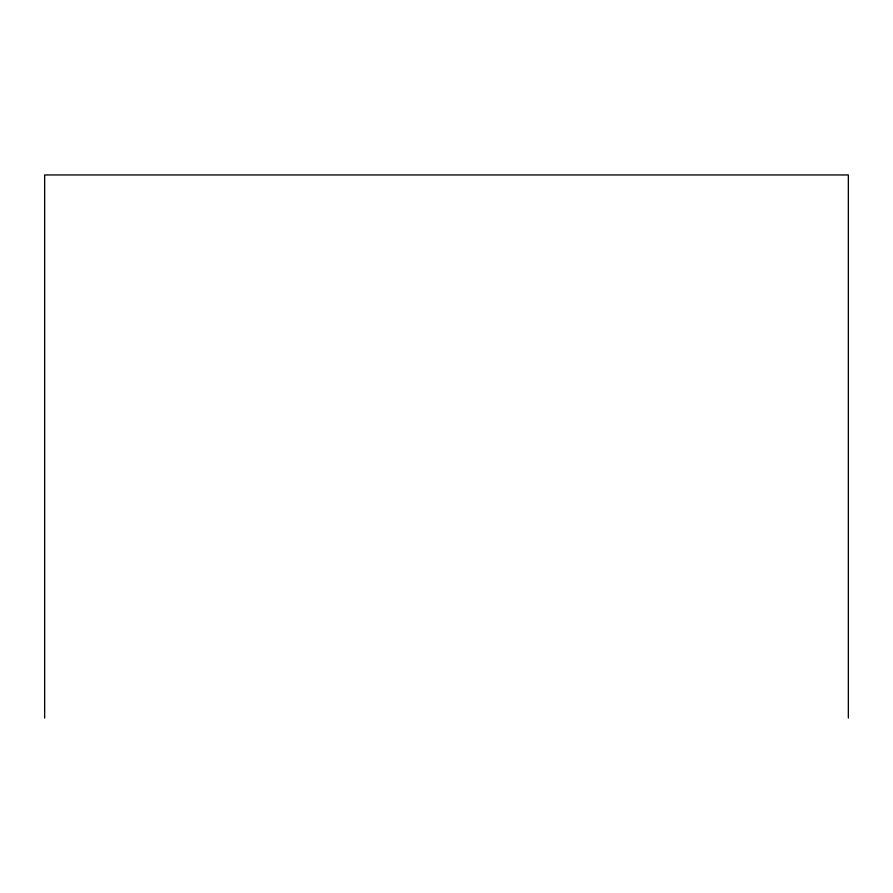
<?xml version="1.0" encoding="UTF-8"?>
<svg xmlns="http://www.w3.org/2000/svg" width="893" height="893" viewBox="0 0 893 893"><rect width="100%" height="100%" fill="white"/><g stroke="black" fill="none" stroke-linecap="round" stroke-linejoin="round"><path stroke-width="1.34" d="M848.35 718.05L848.35 174.95L44.65 174.95L44.65 718.05"/></g></svg>
